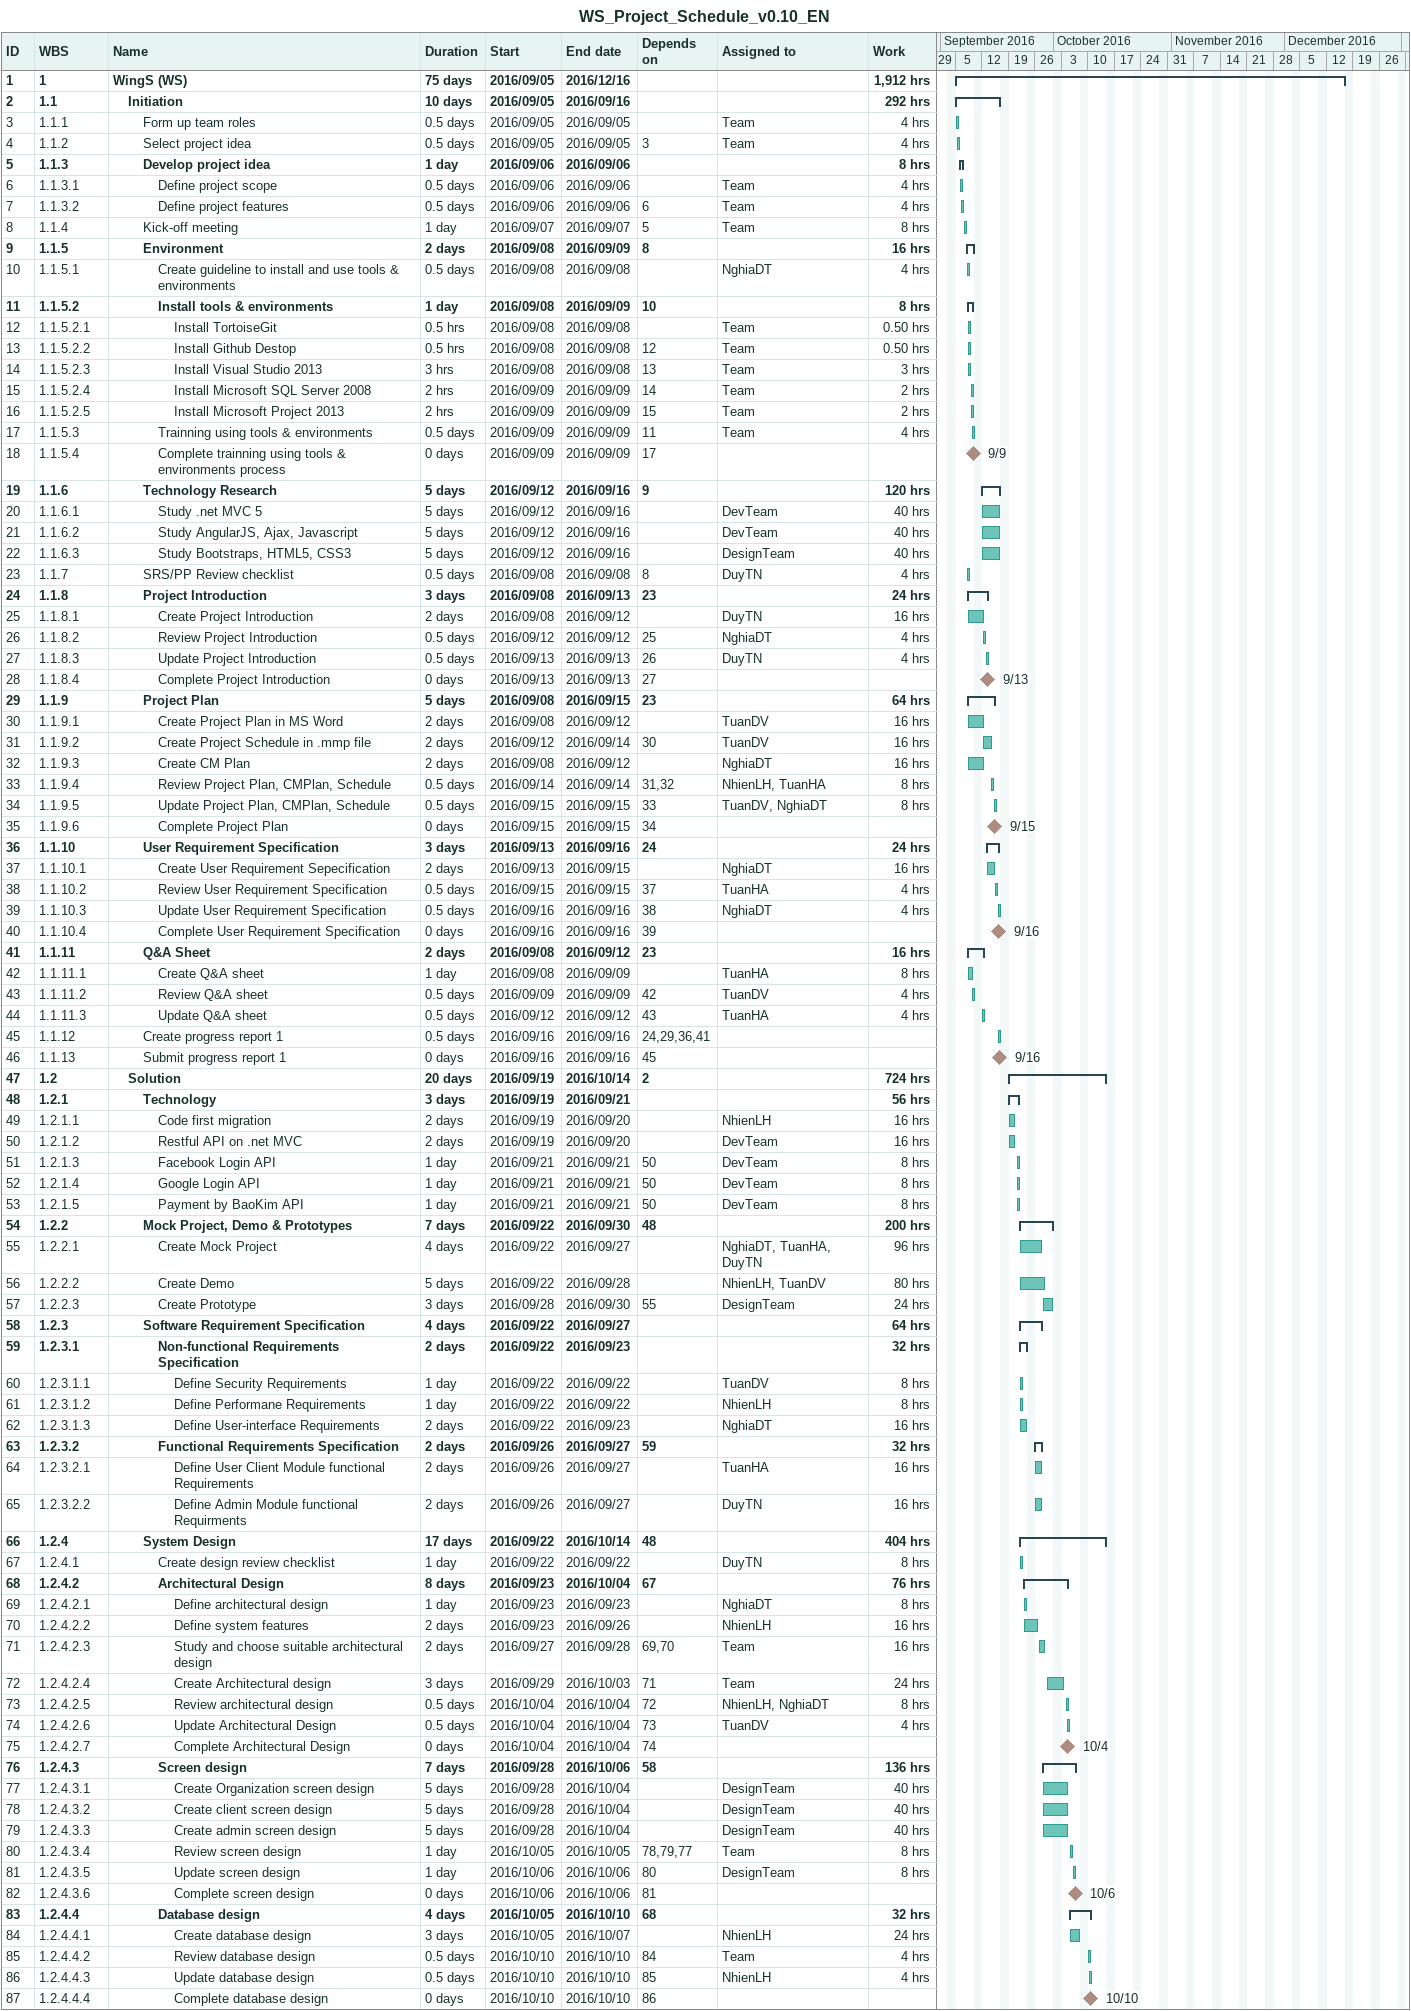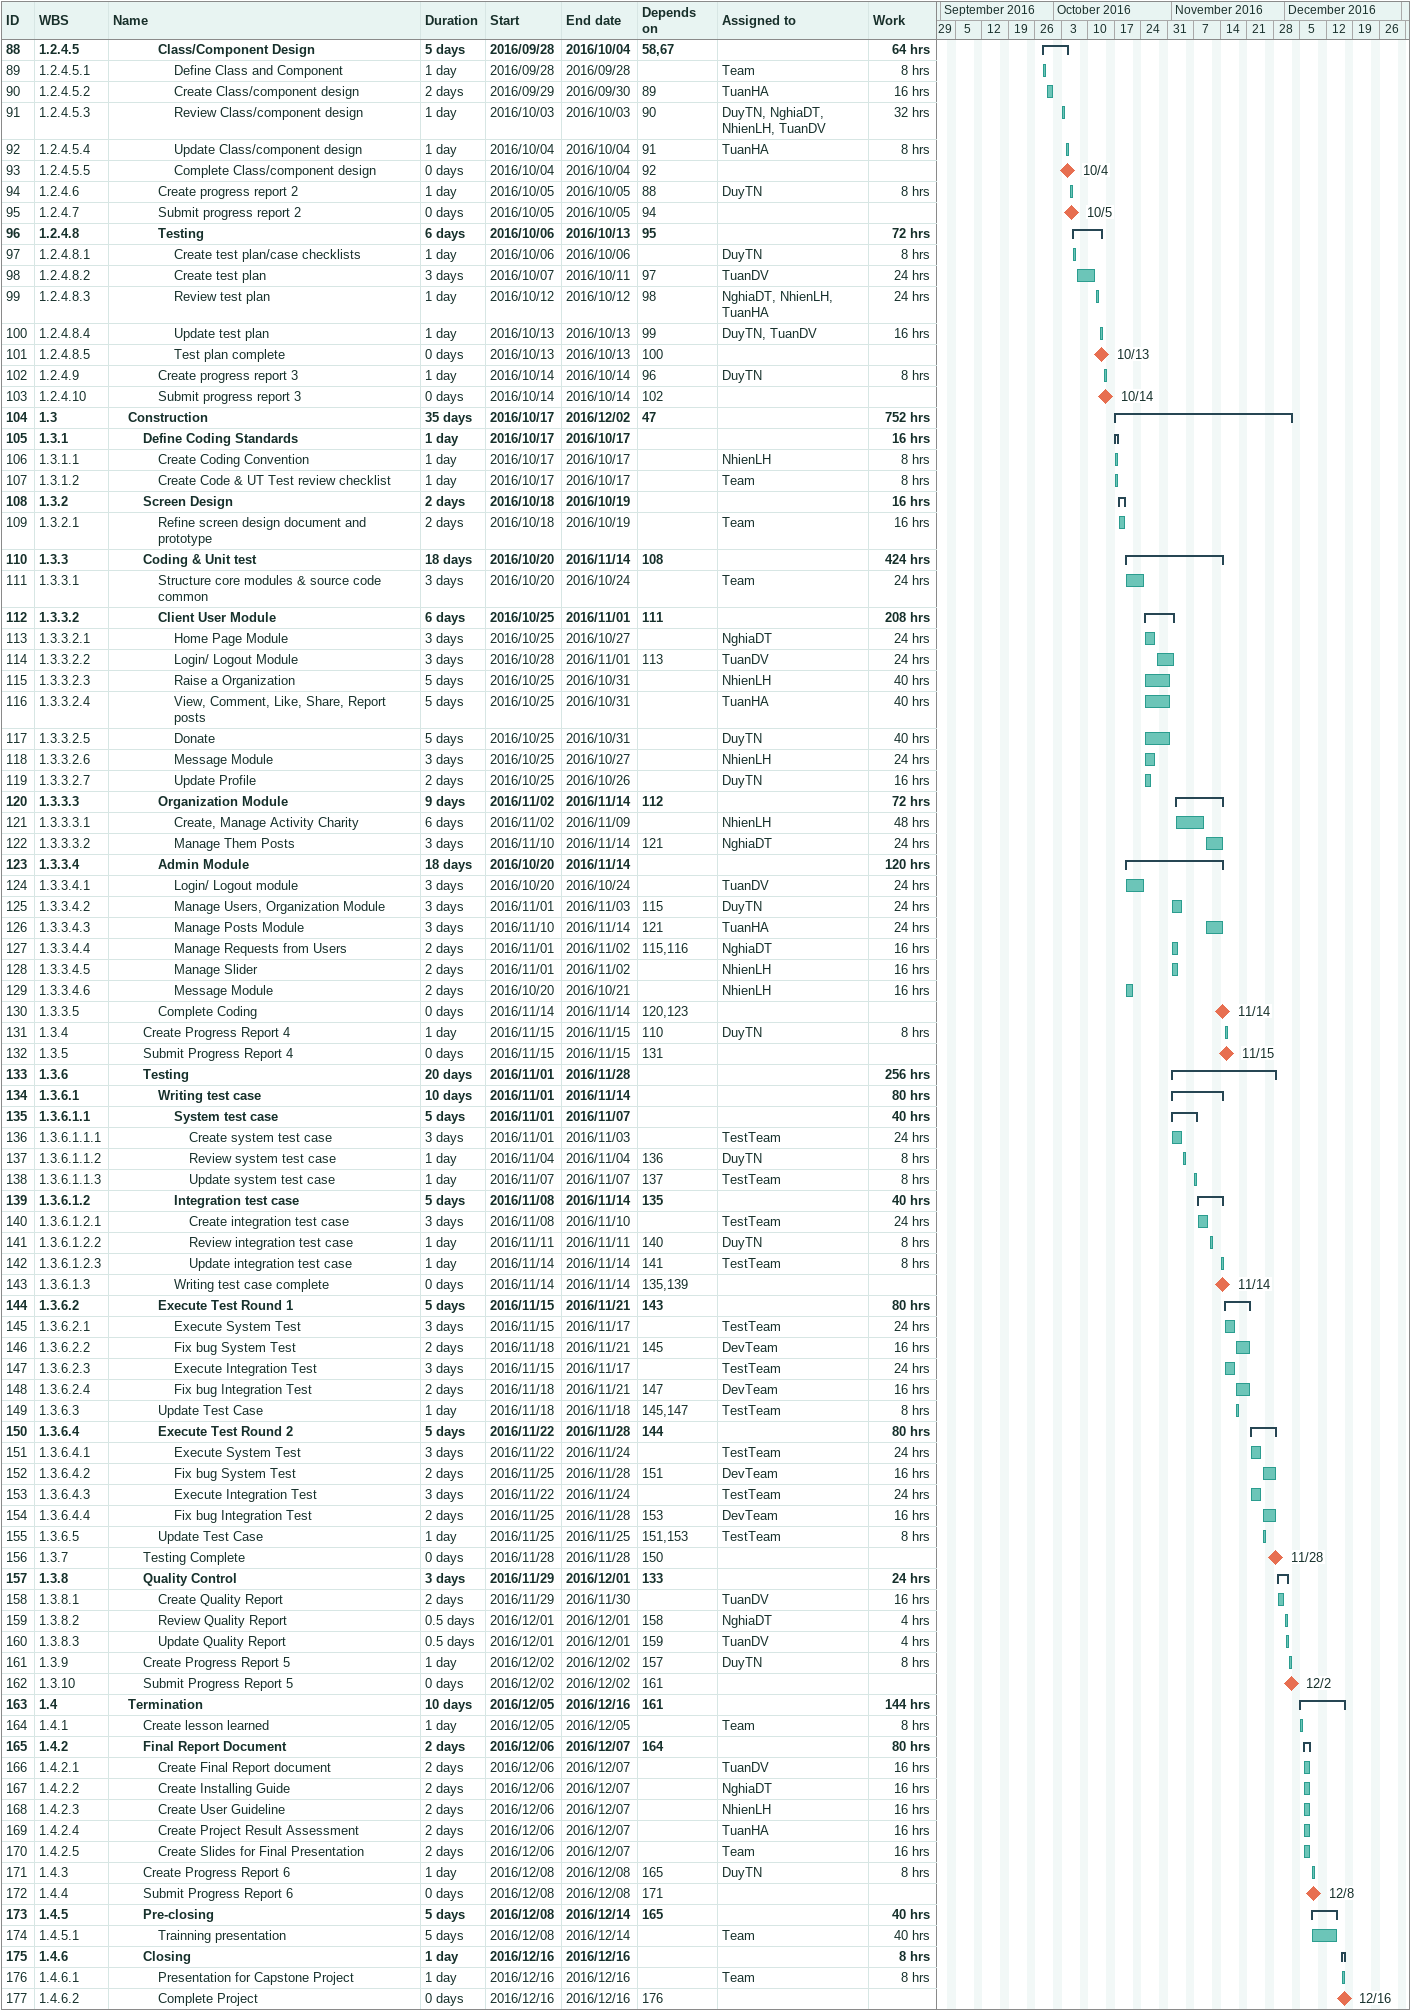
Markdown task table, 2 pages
WS_Project_Schedule_v0.10_EN

| ID | WBS | Task | Duration | Start | Finish | Predecessors | Resources | Work (h) |
|---|---|---|---|---|---|---|---|---|
| 1 | 1 | **WingS (WS)** | 75d | 2016-09-05 | 2016-12-16 |  |  | 1912 |
| 2 | 1.1 | **Initiation** | 10d | 2016-09-05 | 2016-09-16 |  |  | 292 |
| 3 | 1.1.1 | Form up team roles | 0.5d | 2016-09-05 | 2016-09-05 |  | Team | 4 |
| 4 | 1.1.2 | Select project idea | 0.5d | 2016-09-05 | 2016-09-05 | 3 | Team | 4 |
| 5 | 1.1.3 | **Develop project idea** | 1d | 2016-09-06 | 2016-09-06 |  |  | 8 |
| 6 | 1.1.3.1 | Define project scope | 0.5d | 2016-09-06 | 2016-09-06 |  | Team | 4 |
| 7 | 1.1.3.2 | Define project features | 0.5d | 2016-09-06 | 2016-09-06 | 6 | Team | 4 |
| 8 | 1.1.4 | Kick-off meeting | 1d | 2016-09-07 | 2016-09-07 | 5 | Team | 8 |
| 9 | 1.1.5 | **Environment** | 2d | 2016-09-08 | 2016-09-09 | 8 |  | 16 |
| 10 | 1.1.5.1 | Create guideline to install and use tools & environments | 0.5d | 2016-09-08 | 2016-09-08 |  | NghiaDT | 4 |
| 11 | 1.1.5.2 | **Install tools & environments** | 1d | 2016-09-08 | 2016-09-09 | 10 |  | 8 |
| 12 | 1.1.5.2.1 | Install TortoiseGit | 0.5h | 2016-09-08 | 2016-09-08 |  | Team | 0.50 |
| 13 | 1.1.5.2.2 | Install Github Destop | 0.5h | 2016-09-08 | 2016-09-08 | 12 | Team | 0.50 |
| 14 | 1.1.5.2.3 | Install Visual Studio 2013 | 3h | 2016-09-08 | 2016-09-08 | 13 | Team | 3 |
| 15 | 1.1.5.2.4 | Install Microsoft SQL Server 2008 | 2h | 2016-09-09 | 2016-09-09 | 14 | Team | 2 |
| 16 | 1.1.5.2.5 | Install Microsoft Project 2013 | 2h | 2016-09-09 | 2016-09-09 | 15 | Team | 2 |
| 17 | 1.1.5.3 | Trainning using tools & environments | 0.5d | 2016-09-09 | 2016-09-09 | 11 | Team | 4 |
| 18 | 1.1.5.4 | Complete trainning using tools & environments process | 0d | 2016-09-09 | 2016-09-09 | 17 |  |  |
| 19 | 1.1.6 | **Technology Research** | 5d | 2016-09-12 | 2016-09-16 | 9 |  | 120 |
| 20 | 1.1.6.1 | Study .net MVC 5 | 5d | 2016-09-12 | 2016-09-16 |  | DevTeam | 40 |
| 21 | 1.1.6.2 | Study AngularJS, Ajax, Javascript | 5d | 2016-09-12 | 2016-09-16 |  | DevTeam | 40 |
| 22 | 1.1.6.3 | Study Bootstraps, HTML5, CSS3 | 5d | 2016-09-12 | 2016-09-16 |  | DesignTeam | 40 |
| 23 | 1.1.7 | SRS/PP Review checklist | 0.5d | 2016-09-08 | 2016-09-08 | 8 | DuyTN | 4 |
| 24 | 1.1.8 | **Project Introduction** | 3d | 2016-09-08 | 2016-09-13 | 23 |  | 24 |
| 25 | 1.1.8.1 | Create Project Introduction | 2d | 2016-09-08 | 2016-09-12 |  | DuyTN | 16 |
| 26 | 1.1.8.2 | Review Project Introduction | 0.5d | 2016-09-12 | 2016-09-12 | 25 | NghiaDT | 4 |
| 27 | 1.1.8.3 | Update Project Introduction | 0.5d | 2016-09-13 | 2016-09-13 | 26 | DuyTN | 4 |
| 28 | 1.1.8.4 | Complete Project Introduction | 0d | 2016-09-13 | 2016-09-13 | 27 |  |  |
| 29 | 1.1.9 | **Project Plan** | 5d | 2016-09-08 | 2016-09-15 | 23 |  | 64 |
| 30 | 1.1.9.1 | Create Project Plan in MS Word | 2d | 2016-09-08 | 2016-09-12 |  | TuanDV | 16 |
| 31 | 1.1.9.2 | Create Project Schedule in .mmp file | 2d | 2016-09-12 | 2016-09-14 | 30 | TuanDV | 16 |
| 32 | 1.1.9.3 | Create CM Plan | 2d | 2016-09-08 | 2016-09-12 |  | NghiaDT | 16 |
| 33 | 1.1.9.4 | Review Project Plan, CMPlan, Schedule | 0.5d | 2016-09-14 | 2016-09-14 | 31, 32 | NhienLH, TuanHA | 8 |
| 34 | 1.1.9.5 | Update Project Plan, CMPlan, Schedule | 0.5d | 2016-09-15 | 2016-09-15 | 33 | TuanDV, NghiaDT | 8 |
| 35 | 1.1.9.6 | Complete Project Plan | 0d | 2016-09-15 | 2016-09-15 | 34 |  |  |
| 36 | 1.1.10 | **User Requirement Specification** | 3d | 2016-09-13 | 2016-09-16 | 24 |  | 24 |
| 37 | 1.1.10.1 | Create User Requirement Sepecification | 2d | 2016-09-13 | 2016-09-15 |  | NghiaDT | 16 |
| 38 | 1.1.10.2 | Review User Requirement Specification | 0.5d | 2016-09-15 | 2016-09-15 | 37 | TuanHA | 4 |
| 39 | 1.1.10.3 | Update User Requirement Specification | 0.5d | 2016-09-16 | 2016-09-16 | 38 | NghiaDT | 4 |
| 40 | 1.1.10.4 | Complete User Requirement Specification | 0d | 2016-09-16 | 2016-09-16 | 39 |  |  |
| 41 | 1.1.11 | **Q&A Sheet** | 2d | 2016-09-08 | 2016-09-12 | 23 |  | 16 |
| 42 | 1.1.11.1 | Create Q&A sheet | 1d | 2016-09-08 | 2016-09-09 |  | TuanHA | 8 |
| 43 | 1.1.11.2 | Review Q&A sheet | 0.5d | 2016-09-09 | 2016-09-09 | 42 | TuanDV | 4 |
| 44 | 1.1.11.3 | Update Q&A sheet | 0.5d | 2016-09-12 | 2016-09-12 | 43 | TuanHA | 4 |
| 45 | 1.1.12 | Create progress report 1 | 0.5d | 2016-09-16 | 2016-09-16 | 24, 29, 36, 41 |  |  |
| 46 | 1.1.13 | Submit progress report 1 | 0d | 2016-09-16 | 2016-09-16 | 45 |  |  |
| 47 | 1.2 | **Solution** | 20d | 2016-09-19 | 2016-10-14 | 2 |  | 724 |
| 48 | 1.2.1 | **Technology** | 3d | 2016-09-19 | 2016-09-21 |  |  | 56 |
| 49 | 1.2.1.1 | Code first migration | 2d | 2016-09-19 | 2016-09-20 |  | NhienLH | 16 |
| 50 | 1.2.1.2 | Restful API on .net MVC | 2d | 2016-09-19 | 2016-09-20 |  | DevTeam | 16 |
| 51 | 1.2.1.3 | Facebook Login API | 1d | 2016-09-21 | 2016-09-21 | 50 | DevTeam | 8 |
| 52 | 1.2.1.4 | Google Login API | 1d | 2016-09-21 | 2016-09-21 | 50 | DevTeam | 8 |
| 53 | 1.2.1.5 | Payment by BaoKim API | 1d | 2016-09-21 | 2016-09-21 | 50 | DevTeam | 8 |
| 54 | 1.2.2 | **Mock Project, Demo & Prototypes** | 7d | 2016-09-22 | 2016-09-30 | 48 |  | 200 |
| 55 | 1.2.2.1 | Create Mock Project | 4d | 2016-09-22 | 2016-09-27 |  | NghiaDT, TuanHA, DuyTN | 96 |
| 56 | 1.2.2.2 | Create Demo | 5d | 2016-09-22 | 2016-09-28 |  | NhienLH, TuanDV | 80 |
| 57 | 1.2.2.3 | Create Prototype | 3d | 2016-09-28 | 2016-09-30 | 55 | DesignTeam | 24 |
| 58 | 1.2.3 | **Software Requirement Specification** | 4d | 2016-09-22 | 2016-09-27 |  |  | 64 |
| 59 | 1.2.3.1 | **Non-functional Requirements Specification** | 2d | 2016-09-22 | 2016-09-23 |  |  | 32 |
| 60 | 1.2.3.1.1 | Define Security Requirements | 1d | 2016-09-22 | 2016-09-22 |  | TuanDV | 8 |
| 61 | 1.2.3.1.2 | Define Performane Requirements | 1d | 2016-09-22 | 2016-09-22 |  | NhienLH | 8 |
| 62 | 1.2.3.1.3 | Define User-interface Requirements | 2d | 2016-09-22 | 2016-09-23 |  | NghiaDT | 16 |
| 63 | 1.2.3.2 | **Functional Requirements Specification** | 2d | 2016-09-26 | 2016-09-27 | 59 |  | 32 |
| 64 | 1.2.3.2.1 | Define User Client Module functional Requirements | 2d | 2016-09-26 | 2016-09-27 |  | TuanHA | 16 |
| 65 | 1.2.3.2.2 | Define Admin Module functional Requirments | 2d | 2016-09-26 | 2016-09-27 |  | DuyTN | 16 |
| 66 | 1.2.4 | **System Design** | 17d | 2016-09-22 | 2016-10-14 | 48 |  | 404 |
| 67 | 1.2.4.1 | Create design review checklist | 1d | 2016-09-22 | 2016-09-22 |  | DuyTN | 8 |
| 68 | 1.2.4.2 | **Architectural Design** | 8d | 2016-09-23 | 2016-10-04 | 67 |  | 76 |
| 69 | 1.2.4.2.1 | Define architectural design | 1d | 2016-09-23 | 2016-09-23 |  | NghiaDT | 8 |
| 70 | 1.2.4.2.2 | Define system features | 2d | 2016-09-23 | 2016-09-26 |  | NhienLH | 16 |
| 71 | 1.2.4.2.3 | Study and choose suitable architectural design | 2d | 2016-09-27 | 2016-09-28 | 69, 70 | Team | 16 |
| 72 | 1.2.4.2.4 | Create Architectural design | 3d | 2016-09-29 | 2016-10-03 | 71 | Team | 24 |
| 73 | 1.2.4.2.5 | Review architectural design | 0.5d | 2016-10-04 | 2016-10-04 | 72 | NhienLH, NghiaDT | 8 |
| 74 | 1.2.4.2.6 | Update Architectural Design | 0.5d | 2016-10-04 | 2016-10-04 | 73 | TuanDV | 4 |
| 75 | 1.2.4.2.7 | Complete Architectural Design | 0d | 2016-10-04 | 2016-10-04 | 74 |  |  |
| 76 | 1.2.4.3 | **Screen design** | 7d | 2016-09-28 | 2016-10-06 | 58 |  | 136 |
| 77 | 1.2.4.3.1 | Create Organization screen design | 5d | 2016-09-28 | 2016-10-04 |  | DesignTeam | 40 |
| 78 | 1.2.4.3.2 | Create client screen design | 5d | 2016-09-28 | 2016-10-04 |  | DesignTeam | 40 |
| 79 | 1.2.4.3.3 | Create admin screen design | 5d | 2016-09-28 | 2016-10-04 |  | DesignTeam | 40 |
| 80 | 1.2.4.3.4 | Review screen design | 1d | 2016-10-05 | 2016-10-05 | 78, 79, 77 | Team | 8 |
| 81 | 1.2.4.3.5 | Update screen design | 1d | 2016-10-06 | 2016-10-06 | 80 | DesignTeam | 8 |
| 82 | 1.2.4.3.6 | Complete screen design | 0d | 2016-10-06 | 2016-10-06 | 81 |  |  |
| 83 | 1.2.4.4 | **Database design** | 4d | 2016-10-05 | 2016-10-10 | 68 |  | 32 |
| 84 | 1.2.4.4.1 | Create database design | 3d | 2016-10-05 | 2016-10-07 |  | NhienLH | 24 |
| 85 | 1.2.4.4.2 | Review database design | 0.5d | 2016-10-10 | 2016-10-10 | 84 | Team | 4 |
| 86 | 1.2.4.4.3 | Update database design | 0.5d | 2016-10-10 | 2016-10-10 | 85 | NhienLH | 4 |
| 87 | 1.2.4.4.4 | Complete database design | 0d | 2016-10-10 | 2016-10-10 | 86 |  |  |
| 88 | 1.2.4.5 | **Class/Component Design** | 5d | 2016-09-28 | 2016-10-04 | 58, 67 |  | 64 |
| 89 | 1.2.4.5.1 | Define Class and Component | 1d | 2016-09-28 | 2016-09-28 |  | Team | 8 |
| 90 | 1.2.4.5.2 | Create Class/component design | 2d | 2016-09-29 | 2016-09-30 | 89 | TuanHA | 16 |
| 91 | 1.2.4.5.3 | Review Class/component design | 1d | 2016-10-03 | 2016-10-03 | 90 | DuyTN, NghiaDT, NhienLH, TuanDV | 32 |
| 92 | 1.2.4.5.4 | Update Class/component design | 1d | 2016-10-04 | 2016-10-04 | 91 | TuanHA | 8 |
| 93 | 1.2.4.5.5 | Complete Class/component design | 0d | 2016-10-04 | 2016-10-04 | 92 |  |  |
| 94 | 1.2.4.6 | Create progress report 2 | 1d | 2016-10-05 | 2016-10-05 | 88 | DuyTN | 8 |
| 95 | 1.2.4.7 | Submit progress report 2 | 0d | 2016-10-05 | 2016-10-05 | 94 |  |  |
| 96 | 1.2.4.8 | **Testing** | 6d | 2016-10-06 | 2016-10-13 | 95 |  | 72 |
| 97 | 1.2.4.8.1 | Create test plan/case checklists | 1d | 2016-10-06 | 2016-10-06 |  | DuyTN | 8 |
| 98 | 1.2.4.8.2 | Create test plan | 3d | 2016-10-07 | 2016-10-11 | 97 | TuanDV | 24 |
| 99 | 1.2.4.8.3 | Review test plan | 1d | 2016-10-12 | 2016-10-12 | 98 | NghiaDT, NhienLH, TuanHA | 24 |
| 100 | 1.2.4.8.4 | Update test plan | 1d | 2016-10-13 | 2016-10-13 | 99 | DuyTN, TuanDV | 16 |
| 101 | 1.2.4.8.5 | Test plan complete | 0d | 2016-10-13 | 2016-10-13 | 100 |  |  |
| 102 | 1.2.4.9 | Create progress report 3 | 1d | 2016-10-14 | 2016-10-14 | 96 | DuyTN | 8 |
| 103 | 1.2.4.10 | Submit progress report 3 | 0d | 2016-10-14 | 2016-10-14 | 102 |  |  |
| 104 | 1.3 | **Construction** | 35d | 2016-10-17 | 2016-12-02 | 47 |  | 752 |
| 105 | 1.3.1 | **Define Coding Standards** | 1d | 2016-10-17 | 2016-10-17 |  |  | 16 |
| 106 | 1.3.1.1 | Create Coding Convention | 1d | 2016-10-17 | 2016-10-17 |  | NhienLH | 8 |
| 107 | 1.3.1.2 | Create Code & UT Test review checklist | 1d | 2016-10-17 | 2016-10-17 |  | Team | 8 |
| 108 | 1.3.2 | **Screen Design** | 2d | 2016-10-18 | 2016-10-19 |  |  | 16 |
| 109 | 1.3.2.1 | Refine screen design document and prototype | 2d | 2016-10-18 | 2016-10-19 |  | Team | 16 |
| 110 | 1.3.3 | **Coding & Unit test** | 18d | 2016-10-20 | 2016-11-14 | 108 |  | 424 |
| 111 | 1.3.3.1 | Structure core modules & source code common | 3d | 2016-10-20 | 2016-10-24 |  | Team | 24 |
| 112 | 1.3.3.2 | **Client User Module** | 6d | 2016-10-25 | 2016-11-01 | 111 |  | 208 |
| 113 | 1.3.3.2.1 | Home Page Module | 3d | 2016-10-25 | 2016-10-27 |  | NghiaDT | 24 |
| 114 | 1.3.3.2.2 | Login/ Logout Module | 3d | 2016-10-28 | 2016-11-01 | 113 | TuanDV | 24 |
| 115 | 1.3.3.2.3 | Raise a Organization | 5d | 2016-10-25 | 2016-10-31 |  | NhienLH | 40 |
| 116 | 1.3.3.2.4 | View, Comment, Like, Share, Report posts | 5d | 2016-10-25 | 2016-10-31 |  | TuanHA | 40 |
| 117 | 1.3.3.2.5 | Donate | 5d | 2016-10-25 | 2016-10-31 |  | DuyTN | 40 |
| 118 | 1.3.3.2.6 | Message Module | 3d | 2016-10-25 | 2016-10-27 |  | NhienLH | 24 |
| 119 | 1.3.3.2.7 | Update Profile | 2d | 2016-10-25 | 2016-10-26 |  | DuyTN | 16 |
| 120 | 1.3.3.3 | **Organization Module** | 9d | 2016-11-02 | 2016-11-14 | 112 |  | 72 |
| 121 | 1.3.3.3.1 | Create, Manage Activity Charity | 6d | 2016-11-02 | 2016-11-09 |  | NhienLH | 48 |
| 122 | 1.3.3.3.2 | Manage Them Posts | 3d | 2016-11-10 | 2016-11-14 | 121 | NghiaDT | 24 |
| 123 | 1.3.3.4 | **Admin Module** | 18d | 2016-10-20 | 2016-11-14 |  |  | 120 |
| 124 | 1.3.3.4.1 | Login/ Logout module | 3d | 2016-10-20 | 2016-10-24 |  | TuanDV | 24 |
| 125 | 1.3.3.4.2 | Manage Users, Organization Module | 3d | 2016-11-01 | 2016-11-03 | 115 | DuyTN | 24 |
| 126 | 1.3.3.4.3 | Manage Posts Module | 3d | 2016-11-10 | 2016-11-14 | 121 | TuanHA | 24 |
| 127 | 1.3.3.4.4 | Manage Requests from Users | 2d | 2016-11-01 | 2016-11-02 | 115, 116 | NghiaDT | 16 |
| 128 | 1.3.3.4.5 | Manage Slider | 2d | 2016-11-01 | 2016-11-02 |  | NhienLH | 16 |
| 129 | 1.3.3.4.6 | Message Module | 2d | 2016-10-20 | 2016-10-21 |  | NhienLH | 16 |
| 130 | 1.3.3.5 | Complete Coding | 0d | 2016-11-14 | 2016-11-14 | 120, 123 |  |  |
| 131 | 1.3.4 | Create Progress Report 4 | 1d | 2016-11-15 | 2016-11-15 | 110 | DuyTN | 8 |
| 132 | 1.3.5 | Submit Progress Report 4 | 0d | 2016-11-15 | 2016-11-15 | 131 |  |  |
| 133 | 1.3.6 | **Testing** | 20d | 2016-11-01 | 2016-11-28 |  |  | 256 |
| 134 | 1.3.6.1 | **Writing test case** | 10d | 2016-11-01 | 2016-11-14 |  |  | 80 |
| 135 | 1.3.6.1.1 | **System test case** | 5d | 2016-11-01 | 2016-11-07 |  |  | 40 |
| 136 | 1.3.6.1.1.1 | Create system test case | 3d | 2016-11-01 | 2016-11-03 |  | TestTeam | 24 |
| 137 | 1.3.6.1.1.2 | Review system test case | 1d | 2016-11-04 | 2016-11-04 | 136 | DuyTN | 8 |
| 138 | 1.3.6.1.1.3 | Update system test case | 1d | 2016-11-07 | 2016-11-07 | 137 | TestTeam | 8 |
| 139 | 1.3.6.1.2 | **Integration test case** | 5d | 2016-11-08 | 2016-11-14 | 135 |  | 40 |
| 140 | 1.3.6.1.2.1 | Create integration test case | 3d | 2016-11-08 | 2016-11-10 |  | TestTeam | 24 |
| 141 | 1.3.6.1.2.2 | Review integration test case | 1d | 2016-11-11 | 2016-11-11 | 140 | DuyTN | 8 |
| 142 | 1.3.6.1.2.3 | Update integration test case | 1d | 2016-11-14 | 2016-11-14 | 141 | TestTeam | 8 |
| 143 | 1.3.6.1.3 | Writing test case complete | 0d | 2016-11-14 | 2016-11-14 | 135, 139 |  |  |
| 144 | 1.3.6.2 | **Execute Test Round 1** | 5d | 2016-11-15 | 2016-11-21 | 143 |  | 80 |
| 145 | 1.3.6.2.1 | Execute System Test | 3d | 2016-11-15 | 2016-11-17 |  | TestTeam | 24 |
| 146 | 1.3.6.2.2 | Fix bug System Test | 2d | 2016-11-18 | 2016-11-21 | 145 | DevTeam | 16 |
| 147 | 1.3.6.2.3 | Execute Integration Test | 3d | 2016-11-15 | 2016-11-17 |  | TestTeam | 24 |
| 148 | 1.3.6.2.4 | Fix bug Integration Test | 2d | 2016-11-18 | 2016-11-21 | 147 | DevTeam | 16 |
| 149 | 1.3.6.3 | Update Test Case | 1d | 2016-11-18 | 2016-11-18 | 145, 147 | TestTeam | 8 |
| 150 | 1.3.6.4 | **Execute Test Round 2** | 5d | 2016-11-22 | 2016-11-28 | 144 |  | 80 |
| 151 | 1.3.6.4.1 | Execute System Test | 3d | 2016-11-22 | 2016-11-24 |  | TestTeam | 24 |
| 152 | 1.3.6.4.2 | Fix bug System Test | 2d | 2016-11-25 | 2016-11-28 | 151 | DevTeam | 16 |
| 153 | 1.3.6.4.3 | Execute Integration Test | 3d | 2016-11-22 | 2016-11-24 |  | TestTeam | 24 |
| 154 | 1.3.6.4.4 | Fix bug Integration Test | 2d | 2016-11-25 | 2016-11-28 | 153 | DevTeam | 16 |
| 155 | 1.3.6.5 | Update Test Case | 1d | 2016-11-25 | 2016-11-25 | 151, 153 | TestTeam | 8 |
| 156 | 1.3.7 | Testing Complete | 0d | 2016-11-28 | 2016-11-28 | 150 |  |  |
| 157 | 1.3.8 | **Quality Control** | 3d | 2016-11-29 | 2016-12-01 | 133 |  | 24 |
| 158 | 1.3.8.1 | Create Quality Report | 2d | 2016-11-29 | 2016-11-30 |  | TuanDV | 16 |
| 159 | 1.3.8.2 | Review Quality Report | 0.5d | 2016-12-01 | 2016-12-01 | 158 | NghiaDT | 4 |
| 160 | 1.3.8.3 | Update Quality Report | 0.5d | 2016-12-01 | 2016-12-01 | 159 | TuanDV | 4 |
| 161 | 1.3.9 | Create Progress Report 5 | 1d | 2016-12-02 | 2016-12-02 | 157 | DuyTN | 8 |
| 162 | 1.3.10 | Submit Progress Report 5 | 0d | 2016-12-02 | 2016-12-02 | 161 |  |  |
| 163 | 1.4 | **Termination** | 10d | 2016-12-05 | 2016-12-16 | 161 |  | 144 |
| 164 | 1.4.1 | Create lesson learned | 1d | 2016-12-05 | 2016-12-05 |  | Team | 8 |
| 165 | 1.4.2 | **Final Report Document** | 2d | 2016-12-06 | 2016-12-07 | 164 |  | 80 |
| 166 | 1.4.2.1 | Create Final Report document | 2d | 2016-12-06 | 2016-12-07 |  | TuanDV | 16 |
| 167 | 1.4.2.2 | Create Installing Guide | 2d | 2016-12-06 | 2016-12-07 |  | NghiaDT | 16 |
| 168 | 1.4.2.3 | Create User Guideline | 2d | 2016-12-06 | 2016-12-07 |  | NhienLH | 16 |
| 169 | 1.4.2.4 | Create Project Result Assessment | 2d | 2016-12-06 | 2016-12-07 |  | TuanHA | 16 |
| 170 | 1.4.2.5 | Create Slides for Final Presentation | 2d | 2016-12-06 | 2016-12-07 |  | Team | 16 |
| 171 | 1.4.3 | Create Progress Report 6 | 1d | 2016-12-08 | 2016-12-08 | 165 | DuyTN | 8 |
| 172 | 1.4.4 | Submit Progress Report 6 | 0d | 2016-12-08 | 2016-12-08 | 171 |  |  |
| 173 | 1.4.5 | **Pre-closing** | 5d | 2016-12-08 | 2016-12-14 | 165 |  | 40 |
| 174 | 1.4.5.1 | Trainning presentation | 5d | 2016-12-08 | 2016-12-14 |  | Team | 40 |
| 175 | 1.4.6 | **Closing** | 1d | 2016-12-16 | 2016-12-16 |  |  | 8 |
| 176 | 1.4.6.1 | Presentation for Capstone Project | 1d | 2016-12-16 | 2016-12-16 |  | Team | 8 |
| 177 | 1.4.6.2 | Complete Project | 0d | 2016-12-16 | 2016-12-16 | 176 |  |  |
